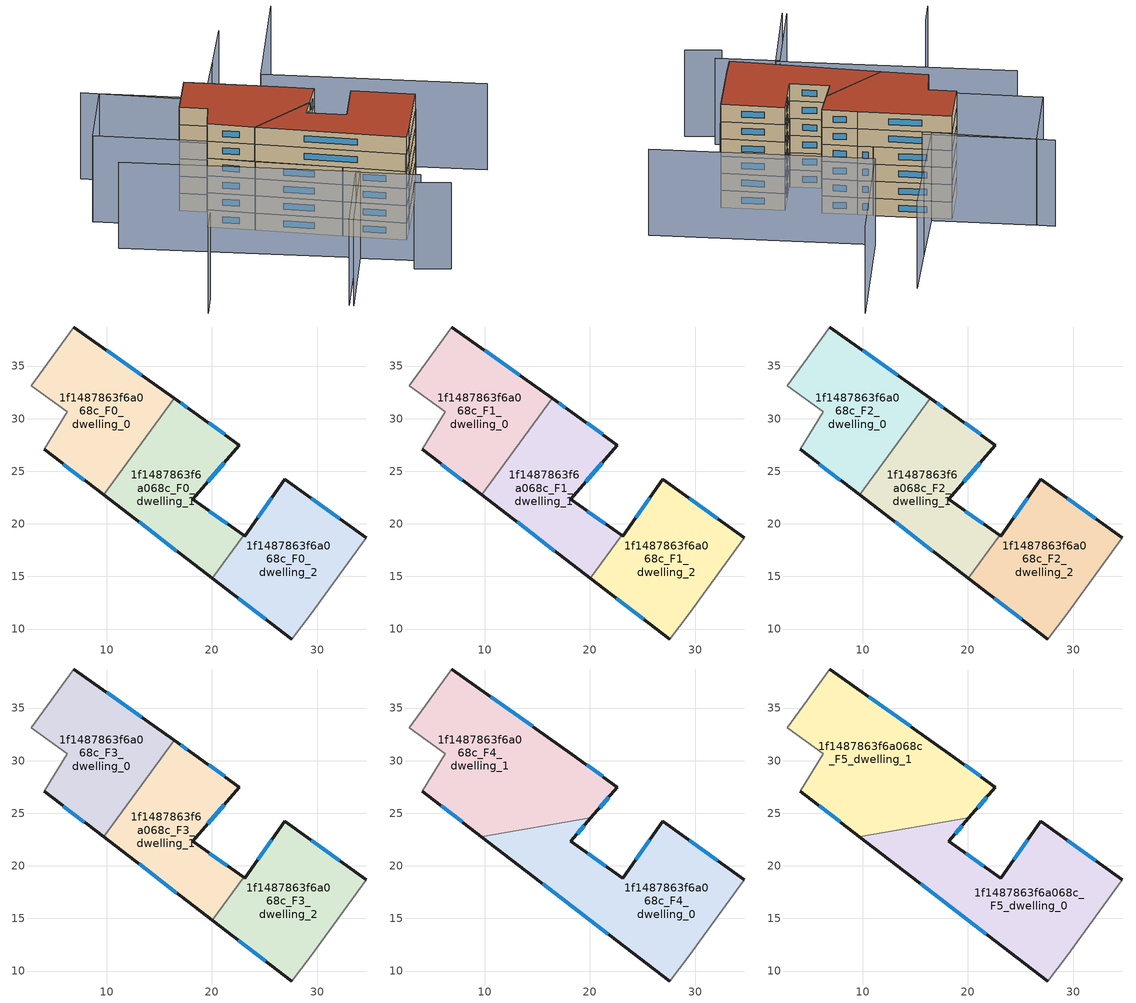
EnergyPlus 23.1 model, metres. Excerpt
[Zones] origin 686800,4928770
1f1487863f6a068c_F0_dwelling_0
 floor ground (EU_floor_Construction): 16.44,31.93 9.72,22.75 4.06,27.1 6.27,30.64 2.84,33.11 6.89,38.71 z0
 wall outside (EU_wall_Construction): 4.06,27.1 9.72,22.75 / 16.44,31.93 6.89,38.71 z0:3
 wall adiabatic (EU_wall_Construction): 6.89,38.71 2.84,33.11 6.27,30.64 4.06,27.1 z0:3
 wall to 1f1487863f6a068c_F0_dwelling_1 (EU_wall_Construction): 9.72,22.75 16.44,31.93 z0:3
 window (EU_Window_Construction): 5.9,25.69 7.88,24.17 / 13.33,34.14 9.99,36.51 z0.98:2.02
1f1487863f6a068c_F0_dwelling_1
 floor ground (EU_floor_Construction): 22.62,27.48 18.18,22.32 23.02,18.9 20.05,14.83 9.72,22.75 16.44,31.93 18.28,30.63 z0
 wall outside (EU_wall_Construction): 23.02,18.9 18.18,22.32 22.62,27.48 18.28,30.63 16.44,31.93 / 9.72,22.75 20.05,14.83 z0:3
 wall to 1f1487863f6a068c_F0_dwelling_2 (EU_wall_Construction): 20.05,14.83 23.02,18.9 z0:3
 window (EU_Window_Construction): 21.45,20.01 19.75,21.21 / 13.08,20.18 16.69,17.41 / 17.68,31.05 17.04,31.51 / 21.21,28.5 19.69,29.6 / 19.62,24 21.18,25.8 z0.98:2.02
1f1487863f6a068c_F0_dwelling_2
 floor ground (EU_floor_Construction): 34.68,18.66 29.4,11.4 27.58,9.06 20.05,14.83 23.02,18.9 23.12,18.83 26.95,24.25 z0
 wall outside (EU_wall_Construction): 20.05,14.83 27.58,9.06 / 34.68,18.66 26.95,24.25 23.12,18.83 23.02,18.9 z0:3
 wall adiabatic (EU_wall_Construction): 27.58,9.06 29.4,11.4 34.68,18.66 z0:3
 window (EU_Window_Construction): 22.5,12.95 25.13,10.94 / 25.7,22.49 24.36,20.59 / 32.17,20.48 29.46,22.43 z0.98:2.02
1f1487863f6a068c_F1_dwelling_0
 floor to 1f1487863f6a068c_F0_dwelling_0 (EU_floor_Construction): 16.44,31.93 9.72,22.75 4.06,27.1 6.27,30.64 2.84,33.11 6.89,38.71 z3
 wall outside (EU_wall_Construction): 4.06,27.1 9.72,22.75 / 16.44,31.93 6.89,38.71 z3:6
 wall adiabatic (EU_wall_Construction): 6.89,38.71 2.84,33.11 6.27,30.64 4.06,27.1 z3:6
 wall to 1f1487863f6a068c_F1_dwelling_1 (EU_wall_Construction): 9.72,22.75 16.44,31.93 z3:6
 window (EU_Window_Construction): 5.9,25.69 7.88,24.17 / 13.33,34.14 9.99,36.51 z3.98:5.02
1f1487863f6a068c_F1_dwelling_1
 floor to 1f1487863f6a068c_F0_dwelling_1 (EU_floor_Construction): 22.62,27.48 18.18,22.32 23.02,18.9 20.05,14.83 9.72,22.75 16.44,31.93 18.28,30.63 z3
 wall outside (EU_wall_Construction): 23.02,18.9 18.18,22.32 22.62,27.48 18.28,30.63 16.44,31.93 / 9.72,22.75 20.05,14.83 z3:6
 wall to 1f1487863f6a068c_F1_dwelling_2 (EU_wall_Construction): 20.05,14.83 23.02,18.9 z3:6
 window (EU_Window_Construction): 21.45,20.01 19.75,21.21 / 13.08,20.18 16.69,17.41 / 17.68,31.05 17.04,31.51 / 21.21,28.5 19.69,29.6 / 19.62,24 21.18,25.8 z3.98:5.02
1f1487863f6a068c_F1_dwelling_2
 floor to 1f1487863f6a068c_F0_dwelling_2 (EU_floor_Construction): 34.68,18.66 29.4,11.4 27.58,9.06 20.05,14.83 23.02,18.9 23.12,18.83 26.95,24.25 z3
 wall outside (EU_wall_Construction): 20.05,14.83 27.58,9.06 / 34.68,18.66 26.95,24.25 23.12,18.83 23.02,18.9 z3:6
 wall adiabatic (EU_wall_Construction): 27.58,9.06 29.4,11.4 34.68,18.66 z3:6
 window (EU_Window_Construction): 22.5,12.95 25.13,10.94 / 25.7,22.49 24.36,20.59 / 32.17,20.48 29.46,22.43 z3.98:5.02
1f1487863f6a068c_F2_dwelling_0
 floor to 1f1487863f6a068c_F1_dwelling_0 (EU_floor_Construction): 16.44,31.93 9.72,22.75 4.06,27.1 6.27,30.64 2.84,33.11 6.89,38.71 z6
 wall outside (EU_wall_Construction): 4.06,27.1 9.72,22.75 / 16.44,31.93 6.89,38.71 z6:9
 wall adiabatic (EU_wall_Construction): 6.89,38.71 2.84,33.11 6.27,30.64 4.06,27.1 z6:9
 wall to 1f1487863f6a068c_F2_dwelling_1 (EU_wall_Construction): 9.72,22.75 16.44,31.93 z6:9
 window (EU_Window_Construction): 5.9,25.69 7.88,24.17 / 13.33,34.14 9.99,36.51 z6.98:8.02
1f1487863f6a068c_F2_dwelling_1
 floor to 1f1487863f6a068c_F1_dwelling_1 (EU_floor_Construction): 22.62,27.48 18.18,22.32 23.02,18.9 20.05,14.83 9.72,22.75 16.44,31.93 18.28,30.63 z6
 wall outside (EU_wall_Construction): 23.02,18.9 18.18,22.32 22.62,27.48 18.28,30.63 16.44,31.93 / 9.72,22.75 20.05,14.83 z6:9
 wall to 1f1487863f6a068c_F2_dwelling_2 (EU_wall_Construction): 20.05,14.83 23.02,18.9 z6:9
 window (EU_Window_Construction): 21.45,20.01 19.75,21.21 / 13.08,20.18 16.69,17.41 / 17.68,31.05 17.04,31.51 / 21.21,28.5 19.69,29.6 / 19.62,24 21.18,25.8 z6.98:8.02
1f1487863f6a068c_F2_dwelling_2
 floor to 1f1487863f6a068c_F1_dwelling_2 (EU_floor_Construction): 34.68,18.66 29.4,11.4 27.58,9.06 20.05,14.83 23.02,18.9 23.12,18.83 26.95,24.25 z6
 wall outside (EU_wall_Construction): 20.05,14.83 27.58,9.06 / 34.68,18.66 26.95,24.25 23.12,18.83 23.02,18.9 z6:9
 wall adiabatic (EU_wall_Construction): 27.58,9.06 29.4,11.4 34.68,18.66 z6:9
 window (EU_Window_Construction): 22.5,12.95 25.13,10.94 / 25.7,22.49 24.36,20.59 / 32.17,20.48 29.46,22.43 z6.98:8.02
1f1487863f6a068c_F3_dwelling_0
 floor to 1f1487863f6a068c_F2_dwelling_0 (EU_floor_Construction): 16.44,31.93 9.72,22.75 4.06,27.1 6.27,30.64 2.84,33.11 6.89,38.71 z9
 wall outside (EU_wall_Construction): 4.06,27.1 9.72,22.75 / 16.44,31.93 6.89,38.71 z9:12
 wall adiabatic (EU_wall_Construction): 6.89,38.71 2.84,33.11 6.27,30.64 4.06,27.1 z9:12
 wall to 1f1487863f6a068c_F3_dwelling_1 (EU_wall_Construction): 9.72,22.75 16.44,31.93 z9:12
 window (EU_Window_Construction): 5.9,25.69 7.88,24.17 / 13.33,34.14 9.99,36.51 z9.98:11.02
1f1487863f6a068c_F3_dwelling_1
 floor to 1f1487863f6a068c_F2_dwelling_1 (EU_floor_Construction): 22.62,27.48 18.18,22.32 23.02,18.9 20.05,14.83 9.72,22.75 16.44,31.93 18.28,30.63 z9
 wall outside (EU_wall_Construction): 23.02,18.9 18.18,22.32 22.62,27.48 18.28,30.63 16.44,31.93 / 9.72,22.75 20.05,14.83 z9:12
 wall to 1f1487863f6a068c_F3_dwelling_2 (EU_wall_Construction): 20.05,14.83 23.02,18.9 z9:12
 window (EU_Window_Construction): 21.45,20.01 19.75,21.21 / 13.08,20.18 16.69,17.41 / 17.68,31.05 17.04,31.51 / 21.21,28.5 19.69,29.6 / 19.62,24 21.18,25.8 z9.98:11.02
1f1487863f6a068c_F3_dwelling_2
 floor to 1f1487863f6a068c_F2_dwelling_2 (EU_floor_Construction): 34.68,18.66 29.4,11.4 27.58,9.06 20.05,14.83 23.02,18.9 23.12,18.83 26.95,24.25 z9
 wall outside (EU_wall_Construction): 20.05,14.83 27.58,9.06 / 34.68,18.66 26.95,24.25 23.12,18.83 23.02,18.9 z9:12
 wall adiabatic (EU_wall_Construction): 27.58,9.06 29.4,11.4 34.68,18.66 z9:12
 window (EU_Window_Construction): 22.5,12.95 25.13,10.94 / 25.7,22.49 24.36,20.59 / 32.17,20.48 29.46,22.43 z9.98:11.02
1f1487863f6a068c_F4_dwelling_0
 floor to 1f1487863f6a068c_F3_dwelling_1 (EU_floor_Construction): 20.1,24.56 18.18,22.32 23.02,18.9 20.05,14.83 9.72,22.75 9.74,22.78 z12
 floor to 1f1487863f6a068c_F3_dwelling_2 (EU_floor_Construction): 34.68,18.66 29.4,11.4 27.58,9.06 20.05,14.83 23.02,18.9 23.12,18.83 26.95,24.25 z12
 wall outside (EU_wall_Construction): 9.7,22.77 27.58,9.06 / 34.68,18.66 26.95,24.25 23.12,18.83 18.18,22.32 20.1,24.56 z12:15
 wall adiabatic (EU_wall_Construction): 27.58,9.06 29.4,11.4 34.68,18.66 z12:15
 wall to 1f1487863f6a068c_F4_dwelling_1 (EU_wall_Construction): 20.1,24.56 9.7,22.77 z12:15
 window (EU_Window_Construction): 15.51,18.31 21.76,13.52 / 18.81,23.05 19.48,23.83 / 21.51,19.96 19.79,21.18 / 25.7,22.49 24.36,20.59 / 32.17,20.48 29.46,22.43 z12.98:14.02
1f1487863f6a068c_F4_dwelling_1
 floor to 1f1487863f6a068c_F3_dwelling_0 (EU_floor_Construction): 16.44,31.93 9.74,22.78 9.7,22.77 4.06,27.1 6.27,30.64 2.84,33.11 6.89,38.71 z12
 floor to 1f1487863f6a068c_F3_dwelling_1 (EU_floor_Construction): 22.62,27.48 20.1,24.56 9.74,22.78 16.44,31.93 18.28,30.63 z12
 wall outside (EU_wall_Construction): 4.06,27.1 9.7,22.77 / 20.1,24.56 22.62,27.48 18.28,30.63 6.89,38.71 z12:15
 wall adiabatic (EU_wall_Construction): 6.89,38.71 2.84,33.11 6.27,30.64 4.06,27.1 z12:15
 window (EU_Window_Construction): 5.89,25.69 7.86,24.18 / 14.58,33.26 10.59,36.08 / 21.21,28.5 19.69,29.6 / 20.92,25.51 21.8,26.53 z12.98:14.02
1f1487863f6a068c_F5_dwelling_0
 floor to 1f1487863f6a068c_F4_dwelling_0 (EU_floor_Construction): 34.68,18.66 29.4,11.4 27.58,9.06 9.7,22.77 20.1,24.56 18.18,22.32 23.12,18.83 26.95,24.25 z15
 wall outside (EU_wall_Construction): 9.7,22.77 27.58,9.06 / 34.68,18.66 26.95,24.25 23.12,18.83 18.18,22.32 20.1,24.56 z15:18
 wall adiabatic (EU_wall_Construction): 27.58,9.06 29.4,11.4 34.68,18.66 z15:18
 wall to 1f1487863f6a068c_F5_dwelling_1 (EU_wall_Construction): 20.1,24.56 9.7,22.77 z15:18
 window (EU_Window_Construction): 15.51,18.31 21.76,13.52 / 18.81,23.05 19.48,23.83 / 21.51,19.96 19.79,21.18 / 25.7,22.49 24.36,20.59 / 32.17,20.48 29.46,22.43 z15.98:17.02
 roof outside (EU_roof_Construction): 29.4,11.4 34.68,18.66 26.95,24.25 23.12,18.83 18.18,22.32 20.1,24.56 9.7,22.77 27.58,9.06 z18
1f1487863f6a068c_F5_dwelling_1
 floor to 1f1487863f6a068c_F4_dwelling_1 (EU_floor_Construction): 18.28,30.63 22.62,27.48 20.1,24.56 9.7,22.77 4.06,27.1 6.27,30.64 2.84,33.11 6.89,38.71 z15
 wall outside (EU_wall_Construction): 4.06,27.1 9.7,22.77 / 20.1,24.56 22.62,27.48 18.28,30.63 6.89,38.71 z15:18
 wall adiabatic (EU_wall_Construction): 6.89,38.71 2.84,33.11 6.27,30.64 4.06,27.1 z15:18
 window (EU_Window_Construction): 5.89,25.69 7.86,24.18 / 14.58,33.26 10.59,36.08 / 21.21,28.5 19.69,29.6 / 20.92,25.51 21.8,26.53 z15.98:17.02
 roof outside (EU_roof_Construction): 20.1,24.56 22.62,27.48 18.28,30.63 6.89,38.71 2.84,33.11 6.27,30.64 4.06,27.1 9.7,22.77 z18
shading: 24.63,1.76 29.33,-1.03 / 11.2,-2.15 18.62,8.57 / 18.62,8.57 26.5,3.12 / 27.33,8.91 35.12,19.27 / -5.51,9.82 -7.77,6.55 / -10.13,28.66 19.28,8.37 / 19.28,8.37 11.75,-2.53 / 15.65,45.32 9.43,37.07 / 9.43,37.07 -5.22,48.11 / 21,52.54 15.63,45.3 / 47.73,19.83 20.25,39.04 / 20.25,39.04 31.07,54.51 / -2.99,46.43 10.82,36.64 / 10.82,36.64 4.06,27.1 / 4.06,27.1 -9.75,36.89 / -9.75,36.89 -2.99,46.43 z0:15
[Building]
EU S2 Campaign: North Axis=0; Terrain=City; Solar Distribution=FullExterior
[Site:Location]
Bologna: Latitude=44.5; Longitude=11.25; Time Zone=1; Elevation=37
[SizingPeriod:WeatherFileDays]
AnnualSizingPeriod: Begin Month=1; Begin Day of Month=1; End Month=12; End Day of Month=31; Day of Week for Start Day=Monday; Use Weather File Daylight Saving Period=No; Use Weather File Rain and Snow Indicators=No
[MATERIAL]
EU_InternalMass_Material: Roughness=MediumRough; Thickness=0.1; Conductivity=1; Density=1800; Specific Heat=900; Thermal Absorptance=0.9; Solar Absorptance=0.7; Visible Absorptance=0.7
[MATERIAL:NOMASS] Roughness=MediumRough; Thermal Absorptance=0.9; Solar Absorptance=0.7; Visible Absorptance=0.7
Name | Thermal Resistance
EU_wall_NoMass | 0.905828
EU_roof_NoMass | 0.37593
EU_floor_NoMass | 0.67114
[WINDOWMATERIAL:SIMPLEGLAZINGSYSTEM]
EU_Window_SimpleGlazing: UFactor=4.52486; Solar Heat Gain Coefficient=0.85; Visible Transmittance=0.85
[CONSTRUCTION]
EU_wall_Construction: EU_wall_NoMass
EU_roof_Construction: EU_roof_NoMass
EU_floor_Construction: EU_floor_NoMass
EU_InternalMass_Construction: EU_InternalMass_Material
EU_Window_Construction: EU_Window_SimpleGlazing
[ZONE] Type=1; Multiplier=1; Ceiling Height=autocalculate; Floor Area=autocalculate; Part of Total Floor Area=Yes
Name | Volume
1f1487863f6a068c_F0_dwelling_0; 1f1487863f6a068c_F1_dwelling_0; 1f1487863f6a068c_F2_dwelling_0; 1f1487863f6a068c_F3_dwelling_0 | 337.106
1f1487863f6a068c_F4_dwelling_0 | 505.625
1f1487863f6a068c_F5_dwelling_0 | 505.628
1f1487863f6a068c_F0_dwelling_1; 1f1487863f6a068c_F1_dwelling_1; 1f1487863f6a068c_F2_dwelling_1; 1f1487863f6a068c_F3_dwelling_1 | 337.083
1f1487863f6a068c_F4_dwelling_1 | 505.624
1f1487863f6a068c_F5_dwelling_1 | 505.623
1f1487863f6a068c_F0_dwelling_2; 1f1487863f6a068c_F1_dwelling_2; 1f1487863f6a068c_F2_dwelling_2; 1f1487863f6a068c_F3_dwelling_2 | 337.104
[INTERNALMASS] Construction=EU_InternalMass_Construction
Name | Zone or ZoneList | Surface Area
1f1487863f6a068c_F0_dwelling_0_EU_InternalMass | 1f1487863f6a068c_F0_dwelling_0 | 112.369
1f1487863f6a068c_F0_dwelling_1_EU_InternalMass | 1f1487863f6a068c_F0_dwelling_1 | 112.361
1f1487863f6a068c_F0_dwelling_2_EU_InternalMass | 1f1487863f6a068c_F0_dwelling_2 | 112.368
1f1487863f6a068c_F1_dwelling_0_EU_InternalMass | 1f1487863f6a068c_F1_dwelling_0 | 112.369
1f1487863f6a068c_F1_dwelling_1_EU_InternalMass | 1f1487863f6a068c_F1_dwelling_1 | 112.361
1f1487863f6a068c_F1_dwelling_2_EU_InternalMass | 1f1487863f6a068c_F1_dwelling_2 | 112.368
1f1487863f6a068c_F2_dwelling_0_EU_InternalMass | 1f1487863f6a068c_F2_dwelling_0 | 112.369
1f1487863f6a068c_F2_dwelling_1_EU_InternalMass | 1f1487863f6a068c_F2_dwelling_1 | 112.361
1f1487863f6a068c_F2_dwelling_2_EU_InternalMass | 1f1487863f6a068c_F2_dwelling_2 | 112.368
1f1487863f6a068c_F3_dwelling_0_EU_InternalMass | 1f1487863f6a068c_F3_dwelling_0 | 112.369
1f1487863f6a068c_F3_dwelling_1_EU_InternalMass | 1f1487863f6a068c_F3_dwelling_1 | 112.361
1f1487863f6a068c_F3_dwelling_2_EU_InternalMass | 1f1487863f6a068c_F3_dwelling_2 | 112.368
1f1487863f6a068c_F4_dwelling_0_EU_InternalMass | 1f1487863f6a068c_F4_dwelling_0 | 168.542
1f1487863f6a068c_F4_dwelling_1_EU_InternalMass | 1f1487863f6a068c_F4_dwelling_1 | 168.541
1f1487863f6a068c_F5_dwelling_0_EU_InternalMass | 1f1487863f6a068c_F5_dwelling_0 | 168.542
1f1487863f6a068c_F5_dwelling_1_EU_InternalMass | 1f1487863f6a068c_F5_dwelling_1 | 168.541
[OTHEREQUIPMENT] Fuel Type=Electricity; Design Level Calculation Method=Watts/Area; Power per Zone Floor Area=1; Fraction Latent=0; Fraction Radiant=0; Fraction Lost=0; Carbon Dioxide Generation Rate=0; EndUse Subcategory=EU_Step8_InternalGains
Name | Zone or ZoneList or Space or SpaceList | Schedule
EU_Step8_InternalGain_1f1487863f6a068c_F0_dwelling_0_f000 | 1f1487863f6a068c_F0_dwelling_0 | EU_Step8_GainSchedule_1f1487863f6a068c_F0_dwelling_0_f000
EU_Step8_InternalGain_1f1487863f6a068c_F0_dwelling_1_f000 | 1f1487863f6a068c_F0_dwelling_1 | EU_Step8_GainSchedule_1f1487863f6a068c_F0_dwelling_1_f000
EU_Step8_InternalGain_1f1487863f6a068c_F0_dwelling_2_f000 | 1f1487863f6a068c_F0_dwelling_2 | EU_Step8_GainSchedule_1f1487863f6a068c_F0_dwelling_2_f000
EU_Step8_InternalGain_1f1487863f6a068c_F1_dwelling_0_f000 | 1f1487863f6a068c_F1_dwelling_0 | EU_Step8_GainSchedule_1f1487863f6a068c_F1_dwelling_0_f000
EU_Step8_InternalGain_1f1487863f6a068c_F1_dwelling_1_f000 | 1f1487863f6a068c_F1_dwelling_1 | EU_Step8_GainSchedule_1f1487863f6a068c_F1_dwelling_1_f000
EU_Step8_InternalGain_1f1487863f6a068c_F1_dwelling_2_f000 | 1f1487863f6a068c_F1_dwelling_2 | EU_Step8_GainSchedule_1f1487863f6a068c_F1_dwelling_2_f000
EU_Step8_InternalGain_1f1487863f6a068c_F2_dwelling_0_f000 | 1f1487863f6a068c_F2_dwelling_0 | EU_Step8_GainSchedule_1f1487863f6a068c_F2_dwelling_0_f000
EU_Step8_InternalGain_1f1487863f6a068c_F2_dwelling_1_f000 | 1f1487863f6a068c_F2_dwelling_1 | EU_Step8_GainSchedule_1f1487863f6a068c_F2_dwelling_1_f000
EU_Step8_InternalGain_1f1487863f6a068c_F2_dwelling_2_f000 | 1f1487863f6a068c_F2_dwelling_2 | EU_Step8_GainSchedule_1f1487863f6a068c_F2_dwelling_2_f000
EU_Step8_InternalGain_1f1487863f6a068c_F3_dwelling_0_f000 | 1f1487863f6a068c_F3_dwelling_0 | EU_Step8_GainSchedule_1f1487863f6a068c_F3_dwelling_0_f000
EU_Step8_InternalGain_1f1487863f6a068c_F3_dwelling_1_f000 | 1f1487863f6a068c_F3_dwelling_1 | EU_Step8_GainSchedule_1f1487863f6a068c_F3_dwelling_1_f000
EU_Step8_InternalGain_1f1487863f6a068c_F3_dwelling_2_f000 | 1f1487863f6a068c_F3_dwelling_2 | EU_Step8_GainSchedule_1f1487863f6a068c_F3_dwelling_2_f000
EU_Step8_InternalGain_1f1487863f6a068c_F4_dwelling_0_f000 | 1f1487863f6a068c_F4_dwelling_0 | EU_Step8_GainSchedule_1f1487863f6a068c_F4_dwelling_0_f000
EU_Step8_InternalGain_1f1487863f6a068c_F4_dwelling_1_f000 | 1f1487863f6a068c_F4_dwelling_1 | EU_Step8_GainSchedule_1f1487863f6a068c_F4_dwelling_1_f000
EU_Step8_InternalGain_1f1487863f6a068c_F5_dwelling_0_f000 | 1f1487863f6a068c_F5_dwelling_0 | EU_Step8_GainSchedule_1f1487863f6a068c_F5_dwelling_0_f000
EU_Step8_InternalGain_1f1487863f6a068c_F5_dwelling_1_f000 | 1f1487863f6a068c_F5_dwelling_1 | EU_Step8_GainSchedule_1f1487863f6a068c_F5_dwelling_1_f000
[ZONEVENTILATION:DESIGNFLOWRATE] Schedule=EU_AlwaysOn; Design Flow Rate Calculation Method=AirChanges/Hour; Air Changes per Hour=0.73129; Ventilation Type=Natural; Fan Pressure Rise=0; Fan Total Efficiency=1; Constant Term Coefficient=1; Temperature Term Coefficient=0; Velocity Term Coefficient=0; Velocity Squared Term Coefficient=0; Minimum Indoor Temperature=-100; Maximum Indoor Temperature=100; Delta Temperature=-100; Minimum Outdoor Temperature=-100; Maximum Outdoor Temperature=100; Maximum Wind Speed=40
Name | Zone or ZoneList or Space or SpaceList
EU_ConstantAir_1f1487863f6a068c_F0_dwelling_0 | 1f1487863f6a068c_F0_dwelling_0
EU_ConstantAir_1f1487863f6a068c_F0_dwelling_1 | 1f1487863f6a068c_F0_dwelling_1
EU_ConstantAir_1f1487863f6a068c_F0_dwelling_2 | 1f1487863f6a068c_F0_dwelling_2
EU_ConstantAir_1f1487863f6a068c_F1_dwelling_0 | 1f1487863f6a068c_F1_dwelling_0
EU_ConstantAir_1f1487863f6a068c_F1_dwelling_1 | 1f1487863f6a068c_F1_dwelling_1
EU_ConstantAir_1f1487863f6a068c_F1_dwelling_2 | 1f1487863f6a068c_F1_dwelling_2
EU_ConstantAir_1f1487863f6a068c_F2_dwelling_0 | 1f1487863f6a068c_F2_dwelling_0
EU_ConstantAir_1f1487863f6a068c_F2_dwelling_1 | 1f1487863f6a068c_F2_dwelling_1
EU_ConstantAir_1f1487863f6a068c_F2_dwelling_2 | 1f1487863f6a068c_F2_dwelling_2
EU_ConstantAir_1f1487863f6a068c_F3_dwelling_0 | 1f1487863f6a068c_F3_dwelling_0
EU_ConstantAir_1f1487863f6a068c_F3_dwelling_1 | 1f1487863f6a068c_F3_dwelling_1
EU_ConstantAir_1f1487863f6a068c_F3_dwelling_2 | 1f1487863f6a068c_F3_dwelling_2
EU_ConstantAir_1f1487863f6a068c_F4_dwelling_0 | 1f1487863f6a068c_F4_dwelling_0
EU_ConstantAir_1f1487863f6a068c_F4_dwelling_1 | 1f1487863f6a068c_F4_dwelling_1
EU_ConstantAir_1f1487863f6a068c_F5_dwelling_0 | 1f1487863f6a068c_F5_dwelling_0
EU_ConstantAir_1f1487863f6a068c_F5_dwelling_1 | 1f1487863f6a068c_F5_dwelling_1
[HVACTEMPLATE:THERMOSTAT] Constant Heating Setpoint=20; Constant Cooling Setpoint=50
EU_HeatOnly_1f1487863f6a068c_F0_dwelling_0; EU_HeatOnly_1f1487863f6a068c_F0_dwelling_1; EU_HeatOnly_1f1487863f6a068c_F0_dwelling_2; EU_HeatOnly_1f1487863f6a068c_F1_dwelling_0; EU_HeatOnly_1f1487863f6a068c_F1_dwelling_1; EU_HeatOnly_1f1487863f6a068c_F1_dwelling_2; EU_HeatOnly_1f1487863f6a068c_F2_dwelling_0; EU_HeatOnly_1f1487863f6a068c_F2_dwelling_1; EU_HeatOnly_1f1487863f6a068c_F2_dwelling_2; EU_HeatOnly_1f1487863f6a068c_F3_dwelling_0; EU_HeatOnly_1f1487863f6a068c_F3_dwelling_1; EU_HeatOnly_1f1487863f6a068c_F3_dwelling_2; EU_HeatOnly_1f1487863f6a068c_F4_dwelling_0; EU_HeatOnly_1f1487863f6a068c_F4_dwelling_1; EU_HeatOnly_1f1487863f6a068c_F5_dwelling_0; EU_HeatOnly_1f1487863f6a068c_F5_dwelling_1
[HVACTEMPLATE:ZONE:IDEALLOADSAIRSYSTEM] System Availability Schedule=EU_AlwaysOn; Maximum Heating Supply Air Temperature=50; Minimum Cooling Supply Air Temperature=13; Maximum Heating Supply Air Humidity Ratio=0.0156; Minimum Cooling Supply Air Humidity Ratio=0.0077; Heating Limit=NoLimit; Cooling Limit=NoLimit; Heating Availability Schedule=EU_AlwaysOn; Cooling Availability Schedule=EU_CoolingOff; Dehumidification Control Type=ConstantSensibleHeatRatio; Cooling Sensible Heat Ratio=0.7; Dehumidification Setpoint=60; Humidification Control Type=None; Humidification Setpoint=30; Outdoor Air Method=None; Outdoor Air Flow Rate per Person=0.00944; Outdoor Air Flow Rate per Zone Floor Area=0; Outdoor Air Flow Rate per Zone=0; Demand Controlled Ventilation Type=None; Outdoor Air Economizer Type=NoEconomizer; Heat Recovery Type=None; Sensible Heat Recovery Effectiveness=0.7; Latent Heat Recovery Effectiveness=0.65
Name | Template Thermostat
1f1487863f6a068c_F0_dwelling_0 | EU_HeatOnly_1f1487863f6a068c_F0_dwelling_0
1f1487863f6a068c_F0_dwelling_1 | EU_HeatOnly_1f1487863f6a068c_F0_dwelling_1
1f1487863f6a068c_F0_dwelling_2 | EU_HeatOnly_1f1487863f6a068c_F0_dwelling_2
1f1487863f6a068c_F1_dwelling_0 | EU_HeatOnly_1f1487863f6a068c_F1_dwelling_0
1f1487863f6a068c_F1_dwelling_1 | EU_HeatOnly_1f1487863f6a068c_F1_dwelling_1
1f1487863f6a068c_F1_dwelling_2 | EU_HeatOnly_1f1487863f6a068c_F1_dwelling_2
1f1487863f6a068c_F2_dwelling_0 | EU_HeatOnly_1f1487863f6a068c_F2_dwelling_0
1f1487863f6a068c_F2_dwelling_1 | EU_HeatOnly_1f1487863f6a068c_F2_dwelling_1
1f1487863f6a068c_F2_dwelling_2 | EU_HeatOnly_1f1487863f6a068c_F2_dwelling_2
1f1487863f6a068c_F3_dwelling_0 | EU_HeatOnly_1f1487863f6a068c_F3_dwelling_0
1f1487863f6a068c_F3_dwelling_1 | EU_HeatOnly_1f1487863f6a068c_F3_dwelling_1
1f1487863f6a068c_F3_dwelling_2 | EU_HeatOnly_1f1487863f6a068c_F3_dwelling_2
1f1487863f6a068c_F4_dwelling_0 | EU_HeatOnly_1f1487863f6a068c_F4_dwelling_0
1f1487863f6a068c_F4_dwelling_1 | EU_HeatOnly_1f1487863f6a068c_F4_dwelling_1
1f1487863f6a068c_F5_dwelling_0 | EU_HeatOnly_1f1487863f6a068c_F5_dwelling_0
1f1487863f6a068c_F5_dwelling_1 | EU_HeatOnly_1f1487863f6a068c_F5_dwelling_1
[SIZING:ZONE] Zone Cooling Design Supply Air Temperature Input Method=SupplyAirTemperature; Zone Cooling Design Supply Air Temperature=13; Zone Heating Design Supply Air Temperature Input Method=SupplyAirTemperature; Zone Heating Design Supply Air Temperature=50; Zone Cooling Design Supply Air Humidity Ratio=0.008; Zone Heating Design Supply Air Humidity Ratio=0.008; Cooling Design Air Flow Method=DesignDay; Cooling Design Air Flow Rate=0; Cooling Minimum Air Flow per Zone Floor Area=0.000762; Cooling Minimum Air Flow=0; Cooling Minimum Air Flow Fraction=0.2; Heating Design Air Flow Method=DesignDay; Heating Design Air Flow Rate=0; Heating Maximum Air Flow per Zone Floor Area=0.002032; Heating Maximum Air Flow=0.141576; Heating Maximum Air Flow Fraction=0.3; Account for Dedicated Outdoor Air System=No; Dedicated Outdoor Air System Control Strategy=NeutralSupplyAir; Dedicated Outdoor Air Low Setpoint Temperature for Design=autosize; Dedicated Outdoor Air High Setpoint Temperature for Design=autosize; Zone Load Sizing Method=Sensible Load Only No Latent Load; Zone Latent Cooling Design Supply Air Humidity Ratio Input Method=HumidityRatioDifference; Zone Cooling Design Supply Air Humidity Ratio Difference=0.005; Zone Latent Heating Design Supply Air Humidity Ratio Input Method=HumidityRatioDifference; Zone Humidification Design Supply Air Humidity Ratio Difference=0.005
1f1487863f6a068c_F0_dwelling_0; 1f1487863f6a068c_F0_dwelling_1; 1f1487863f6a068c_F0_dwelling_2; 1f1487863f6a068c_F1_dwelling_0; 1f1487863f6a068c_F1_dwelling_1; 1f1487863f6a068c_F1_dwelling_2; 1f1487863f6a068c_F2_dwelling_0; 1f1487863f6a068c_F2_dwelling_1; 1f1487863f6a068c_F2_dwelling_2; 1f1487863f6a068c_F3_dwelling_0; 1f1487863f6a068c_F3_dwelling_1; 1f1487863f6a068c_F3_dwelling_2; 1f1487863f6a068c_F4_dwelling_0; 1f1487863f6a068c_F4_dwelling_1; 1f1487863f6a068c_F5_dwelling_0; 1f1487863f6a068c_F5_dwelling_1
[SCHEDULE:CONSTANT]
Name | Hourly Value
EU_AlwaysOn | 1
EU_CoolingOff | 0
[SCHEDULE:FILE] Column Number=1; Rows to Skip at Top=0; Number of Hours of Data=8760; Column Separator=Comma; Interpolate to Timestep=No; Minutes per Item=60; Adjust Schedule for Daylight Savings=Yes
Name | File
EU_Step8_GainSchedule_1f1487863f6a068c_F0_dwelling_0_f000 | ../../schedules/1f1487863f6a068c/1f1487863f6a068c_F0_dwelling_0_f000_gain.csv
EU_Step8_GainSchedule_1f1487863f6a068c_F0_dwelling_1_f000 | ../../schedules/1f1487863f6a068c/1f1487863f6a068c_F0_dwelling_1_f000_gain.csv
EU_Step8_GainSchedule_1f1487863f6a068c_F0_dwelling_2_f000 | ../../schedules/1f1487863f6a068c/1f1487863f6a068c_F0_dwelling_2_f000_gain.csv
EU_Step8_GainSchedule_1f1487863f6a068c_F1_dwelling_0_f000 | ../../schedules/1f1487863f6a068c/1f1487863f6a068c_F1_dwelling_0_f000_gain.csv
EU_Step8_GainSchedule_1f1487863f6a068c_F1_dwelling_1_f000 | ../../schedules/1f1487863f6a068c/1f1487863f6a068c_F1_dwelling_1_f000_gain.csv
EU_Step8_GainSchedule_1f1487863f6a068c_F1_dwelling_2_f000 | ../../schedules/1f1487863f6a068c/1f1487863f6a068c_F1_dwelling_2_f000_gain.csv
EU_Step8_GainSchedule_1f1487863f6a068c_F2_dwelling_0_f000 | ../../schedules/1f1487863f6a068c/1f1487863f6a068c_F2_dwelling_0_f000_gain.csv
EU_Step8_GainSchedule_1f1487863f6a068c_F2_dwelling_1_f000 | ../../schedules/1f1487863f6a068c/1f1487863f6a068c_F2_dwelling_1_f000_gain.csv
EU_Step8_GainSchedule_1f1487863f6a068c_F2_dwelling_2_f000 | ../../schedules/1f1487863f6a068c/1f1487863f6a068c_F2_dwelling_2_f000_gain.csv
EU_Step8_GainSchedule_1f1487863f6a068c_F3_dwelling_0_f000 | ../../schedules/1f1487863f6a068c/1f1487863f6a068c_F3_dwelling_0_f000_gain.csv
EU_Step8_GainSchedule_1f1487863f6a068c_F3_dwelling_1_f000 | ../../schedules/1f1487863f6a068c/1f1487863f6a068c_F3_dwelling_1_f000_gain.csv
EU_Step8_GainSchedule_1f1487863f6a068c_F3_dwelling_2_f000 | ../../schedules/1f1487863f6a068c/1f1487863f6a068c_F3_dwelling_2_f000_gain.csv
EU_Step8_GainSchedule_1f1487863f6a068c_F4_dwelling_0_f000 | ../../schedules/1f1487863f6a068c/1f1487863f6a068c_F4_dwelling_0_f000_gain.csv
EU_Step8_GainSchedule_1f1487863f6a068c_F4_dwelling_1_f000 | ../../schedules/1f1487863f6a068c/1f1487863f6a068c_F4_dwelling_1_f000_gain.csv
EU_Step8_GainSchedule_1f1487863f6a068c_F5_dwelling_0_f000 | ../../schedules/1f1487863f6a068c/1f1487863f6a068c_F5_dwelling_0_f000_gain.csv
EU_Step8_GainSchedule_1f1487863f6a068c_F5_dwelling_1_f000 | ../../schedules/1f1487863f6a068c/1f1487863f6a068c_F5_dwelling_1_f000_gain.csv
